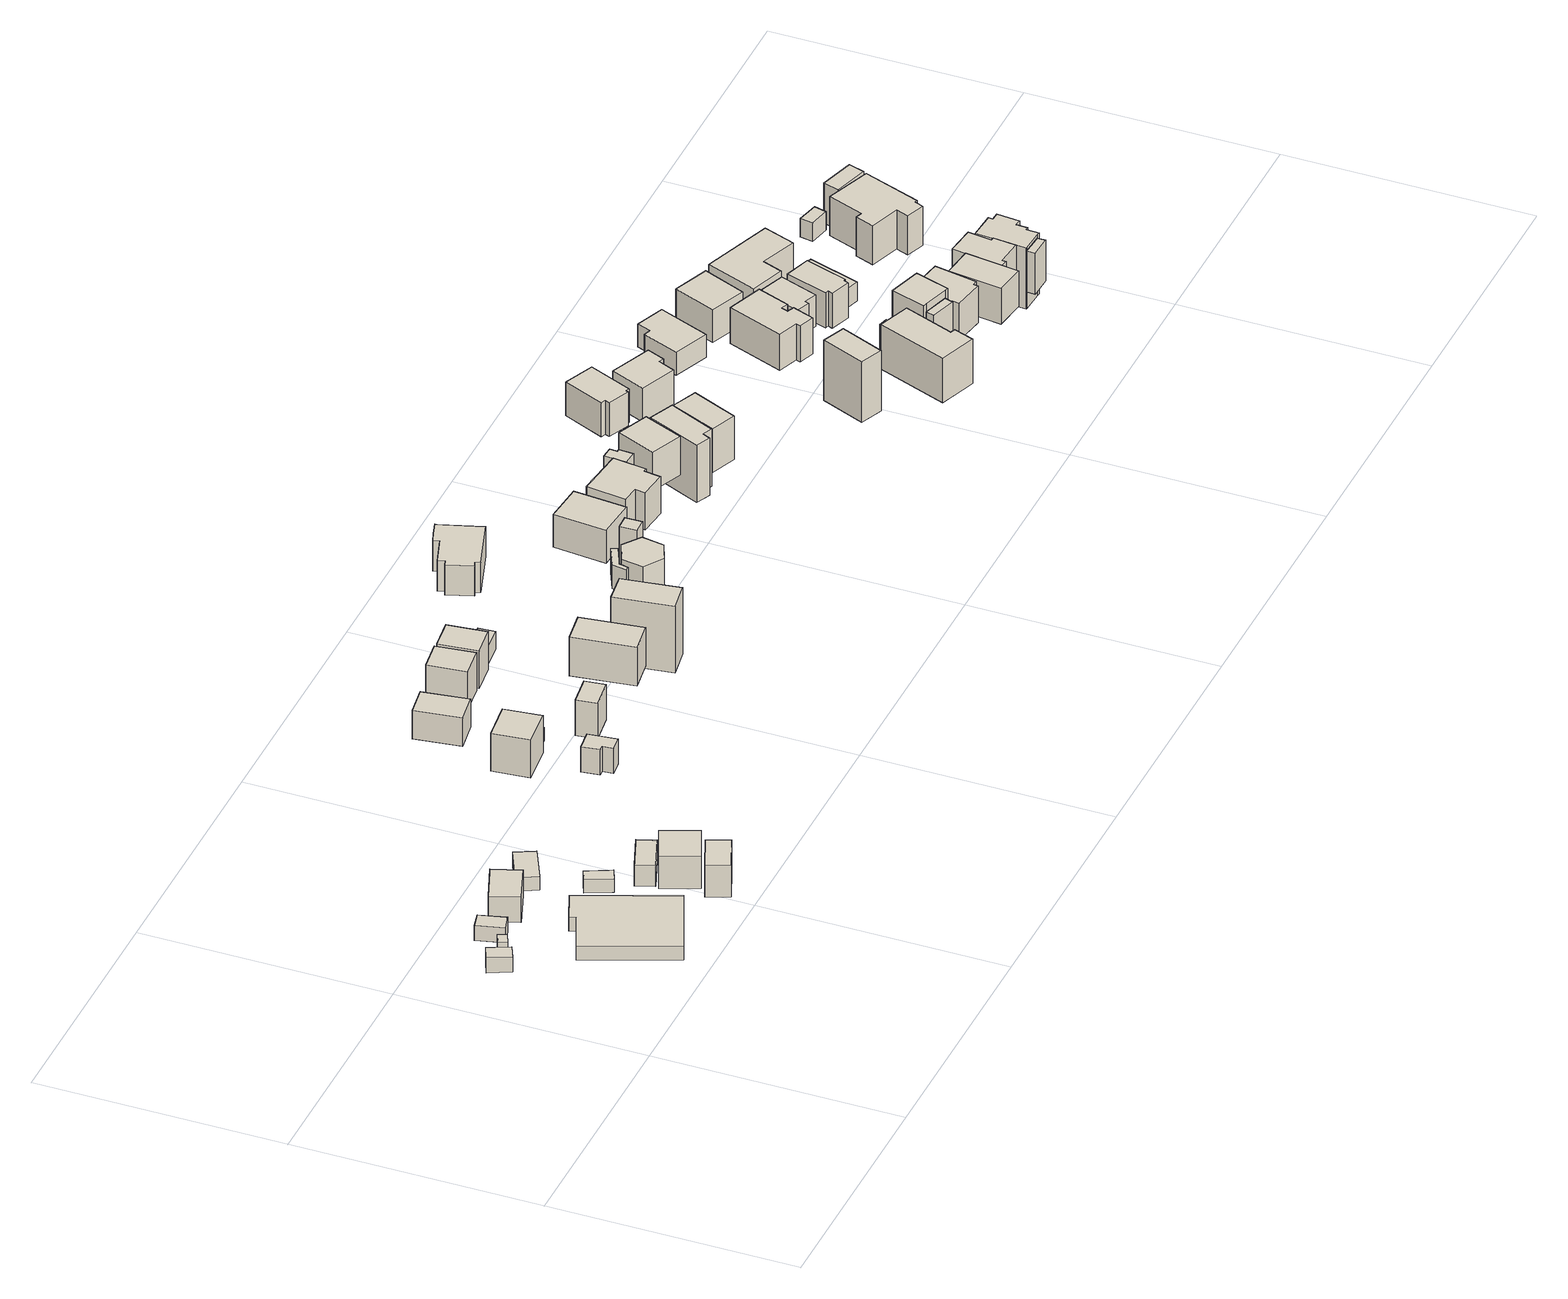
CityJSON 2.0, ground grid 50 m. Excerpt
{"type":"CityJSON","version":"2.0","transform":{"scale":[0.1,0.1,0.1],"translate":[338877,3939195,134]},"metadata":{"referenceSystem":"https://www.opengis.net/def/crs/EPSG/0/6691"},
"CityObjects":{
"building1":{"type":"Building","attributes":{"measuredHeight":4.6,"BuildingIDAttribute.prefecture":"14","BuildingIDAttribute.city":"14151","BuildingDetailAttribute.surveyYear":2015,"BuildingLandSlideRiskAttribute.description":"1","BuildingLandSlideRiskAttribute.areaType":"1"},"geometry":[{"type":"Solid","lod":"1","boundaries":[[[[0,1,2,3]],[[2,4,5,3]],[[1,6,4,2]],[[0,7,6,1]],[[3,5,7,0]],[[4,6,7,5]]]]}]},
"building2":{"type":"Building","attributes":{"BuildingIDAttribute.prefecture":"14","BuildingIDAttribute.city":"14151","BuildingDetailAttribute.surveyYear":2015,"BuildingLandSlideRiskAttribute.description":"1","BuildingLandSlideRiskAttribute.areaType":"1"},"geometry":[{"type":"Solid","lod":"1","boundaries":[[[[8,9,10,11]],[[10,12,13,11]],[[9,14,12,10]],[[8,15,14,9]],[[11,13,15,8]],[[12,14,15,13]]]]}]},
"building3":{"type":"Building","attributes":{"usage":"411","measuredHeight":5.5,"storeysAboveGround":2,"BuildingIDAttribute.prefecture":"14","BuildingIDAttribute.city":"14151","BuildingDetailAttribute.totalFloorArea":30.95,"BuildingDetailAttribute.buildingFootprintArea":15.48,"BuildingDetailAttribute.buildingStructureType":"601","BuildingDetailAttribute.buildingStructureOrgType":"1","BuildingDetailAttribute.orgUsage":"10","BuildingDetailAttribute.surveyYear":2015,"BuildingLandSlideRiskAttribute.description":"1","BuildingLandSlideRiskAttribute.areaType":"1"},"geometry":[{"type":"Solid","lod":"1","boundaries":[[[[16,17,18,19]],[[18,20,21,19]],[[17,22,20,18]],[[16,23,22,17]],[[19,21,23,16]],[[20,22,23,21]]]]}]},
"building4":{"type":"Building","attributes":{"usage":"415","storeysAboveGround":1,"BuildingIDAttribute.prefecture":"14","BuildingIDAttribute.city":"14151","BuildingDetailAttribute.totalFloorArea":193.31,"BuildingDetailAttribute.buildingFootprintArea":193.31,"BuildingDetailAttribute.buildingStructureType":"601","BuildingDetailAttribute.buildingStructureOrgType":"1","BuildingDetailAttribute.orgUsage":"50","BuildingDetailAttribute.surveyYear":2015,"BuildingLandSlideRiskAttribute.description":"1","BuildingLandSlideRiskAttribute.areaType":"1"},"geometry":[{"type":"Solid","lod":"1","boundaries":[[[[24,25,26,27,28,29]],[[28,30,31,29]],[[27,32,30,28]],[[26,33,32,27]],[[25,34,33,26]],[[24,35,34,25]],[[29,31,35,24]],[[30,32,33,34,35,31]]]]}]},
"building5":{"type":"Building","attributes":{"usage":"411","measuredHeight":6.3,"storeysAboveGround":2,"BuildingIDAttribute.prefecture":"14","BuildingIDAttribute.city":"14151","BuildingDetailAttribute.totalFloorArea":84.42,"BuildingDetailAttribute.buildingFootprintArea":42.21,"BuildingDetailAttribute.buildingStructureType":"601","BuildingDetailAttribute.buildingStructureOrgType":"1","BuildingDetailAttribute.orgUsage":"10","BuildingDetailAttribute.surveyYear":2015,"BuildingLandSlideRiskAttribute.description":"1","BuildingLandSlideRiskAttribute.areaType":"1"},"geometry":[{"type":"Solid","lod":"1","boundaries":[[[[36,37,38,39]],[[38,40,41,39]],[[37,42,40,38]],[[36,43,42,37]],[[39,41,43,36]],[[40,42,43,41]]]]}]},
"building6":{"type":"Building","attributes":{"BuildingIDAttribute.prefecture":"14","BuildingIDAttribute.city":"14151","BuildingDetailAttribute.surveyYear":2015,"BuildingLandSlideRiskAttribute.description":"1","BuildingLandSlideRiskAttribute.areaType":"1"},"geometry":[{"type":"Solid","lod":"1","boundaries":[[[[44,45,46,47]],[[46,48,49,47]],[[45,50,48,46]],[[44,51,50,45]],[[47,49,51,44]],[[48,50,51,49]]]]}]},
"building7":{"type":"Building","attributes":{"usage":"411","storeysAboveGround":1,"BuildingIDAttribute.prefecture":"14","BuildingIDAttribute.city":"14151","BuildingDetailAttribute.totalFloorArea":31.73,"BuildingDetailAttribute.buildingFootprintArea":31.73,"BuildingDetailAttribute.buildingStructureType":"601","BuildingDetailAttribute.buildingStructureOrgType":"1","BuildingDetailAttribute.orgUsage":"10","BuildingDetailAttribute.surveyYear":2015,"BuildingLandSlideRiskAttribute.description":"1","BuildingLandSlideRiskAttribute.areaType":"1"},"geometry":[{"type":"Solid","lod":"1","boundaries":[[[[52,53,54,55]],[[54,56,57,55]],[[53,58,56,54]],[[52,59,58,53]],[[55,57,59,52]],[[56,58,59,57]]]]}]},
"building8":{"type":"Building","attributes":{"measuredHeight":6.3,"BuildingIDAttribute.prefecture":"14","BuildingIDAttribute.city":"14151","BuildingDetailAttribute.surveyYear":2015,"BuildingLandSlideRiskAttribute.description":"1","BuildingLandSlideRiskAttribute.areaType":"1"},"geometry":[{"type":"Solid","lod":"1","boundaries":[[[[60,61,62,63]],[[62,64,65,63]],[[61,66,64,62]],[[60,67,66,61]],[[63,65,67,60]],[[64,66,67,65]]]]}]},
"building9":{"type":"Building","attributes":{"usage":"411","measuredHeight":7.9,"storeysAboveGround":2,"BuildingIDAttribute.prefecture":"14","BuildingIDAttribute.city":"14151","BuildingDetailAttribute.totalFloorArea":104.13,"BuildingDetailAttribute.buildingFootprintArea":52.07,"BuildingDetailAttribute.buildingStructureType":"601","BuildingDetailAttribute.buildingStructureOrgType":"1","BuildingDetailAttribute.orgUsage":"10","BuildingDetailAttribute.surveyYear":2015,"BuildingLandSlideRiskAttribute.description":"1","BuildingLandSlideRiskAttribute.areaType":"1"},"geometry":[{"type":"Solid","lod":"1","boundaries":[[[[68,69,70,71]],[[70,72,73,71]],[[69,74,72,70]],[[68,75,74,69]],[[71,73,75,68]],[[72,74,75,73]]]]}]},
"building10":{"type":"Building","attributes":{"measuredHeight":8.2,"BuildingIDAttribute.prefecture":"14","BuildingIDAttribute.city":"14151","BuildingDetailAttribute.surveyYear":2015,"BuildingLandSlideRiskAttribute.description":"1","BuildingLandSlideRiskAttribute.areaType":"1"},"geometry":[{"type":"Solid","lod":"1","boundaries":[[[[76,77,78,79]],[[78,80,81,79]],[[77,82,80,78]],[[76,83,82,77]],[[79,81,83,76]],[[80,82,83,81]]]]}]},
"building11":{"type":"Building","attributes":{"usage":"411","measuredHeight":9.6,"storeysAboveGround":1,"BuildingIDAttribute.prefecture":"14","BuildingIDAttribute.city":"14151","BuildingDetailAttribute.totalFloorArea":52.07,"BuildingDetailAttribute.buildingFootprintArea":52.07,"BuildingDetailAttribute.buildingStructureType":"601","BuildingDetailAttribute.buildingStructureOrgType":"1","BuildingDetailAttribute.orgUsage":"10","BuildingDetailAttribute.surveyYear":2015,"BuildingLandSlideRiskAttribute.description":"1","BuildingLandSlideRiskAttribute.areaType":"1"},"geometry":[{"type":"Solid","lod":"1","boundaries":[[[[84,85,86,87]],[[86,88,89,87]],[[85,90,88,86]],[[84,91,90,85]],[[87,89,91,84]],[[88,90,91,89]]]]}]},
"building12":{"type":"Building","attributes":{"usage":"401","measuredHeight":5.8,"storeysAboveGround":2,"BuildingIDAttribute.prefecture":"14","BuildingIDAttribute.city":"14151","BuildingDetailAttribute.totalFloorArea":35.47,"BuildingDetailAttribute.buildingFootprintArea":17.73,"BuildingDetailAttribute.buildingStructureType":"610","BuildingDetailAttribute.buildingStructureOrgType":"2","BuildingDetailAttribute.orgUsage":"61","BuildingDetailAttribute.surveyYear":2015,"BuildingLandSlideRiskAttribute.description":"1","BuildingLandSlideRiskAttribute.areaType":"1"},"geometry":[{"type":"Solid","lod":"1","boundaries":[[[[92,93,94,95,96,97]],[[96,98,99,97]],[[95,100,98,96]],[[94,101,100,95]],[[93,102,101,94]],[[92,103,102,93]],[[97,99,103,92]],[[98,100,101,102,103,99]]]]}]},
"building13":{"type":"Building","attributes":{"BuildingIDAttribute.prefecture":"14","BuildingIDAttribute.city":"14151","BuildingDetailAttribute.surveyYear":2015},"geometry":[{"type":"Solid","lod":"1","boundaries":[[[[104,105,106,107]],[[106,108,109,107]],[[105,110,108,106]],[[104,111,110,105]],[[107,109,111,104]],[[108,110,111,109]]]]}]},
"building14":{"type":"Building","attributes":{"usage":"411","measuredHeight":6.6,"storeysAboveGround":1,"BuildingIDAttribute.prefecture":"14","BuildingIDAttribute.city":"14151","BuildingDetailAttribute.totalFloorArea":50.55,"BuildingDetailAttribute.buildingFootprintArea":50.55,"BuildingDetailAttribute.buildingStructureType":"601","BuildingDetailAttribute.buildingStructureOrgType":"1","BuildingDetailAttribute.orgUsage":"10","BuildingDetailAttribute.surveyYear":2015,"BuildingLandSlideRiskAttribute.description":"1","BuildingLandSlideRiskAttribute.areaType":"1"},"geometry":[{"type":"Solid","lod":"1","boundaries":[[[[112,113,114,115]],[[114,116,117,115]],[[113,118,116,114]],[[112,119,118,113]],[[115,117,119,112]],[[116,118,119,117]]]]}]},
"building15":{"type":"Building","attributes":{"usage":"401","measuredHeight":8.3,"storeysAboveGround":2,"BuildingIDAttribute.prefecture":"14","BuildingIDAttribute.city":"14151","BuildingDetailAttribute.totalFloorArea":41.67,"BuildingDetailAttribute.buildingFootprintArea":20.84,"BuildingDetailAttribute.buildingStructureType":"601","BuildingDetailAttribute.buildingStructureOrgType":"1","BuildingDetailAttribute.orgUsage":"61","BuildingDetailAttribute.surveyYear":2015,"BuildingLandSlideRiskAttribute.description":"1","BuildingLandSlideRiskAttribute.areaType":"1"},"geometry":[{"type":"Solid","lod":"1","boundaries":[[[[120,121,122,123]],[[122,124,125,123]],[[121,126,124,122]],[[120,127,126,121]],[[123,125,127,120]],[[124,126,127,125]]]]}]},
"building16":{"type":"Building","attributes":{"usage":"411","measuredHeight":9.2,"storeysAboveGround":2,"BuildingIDAttribute.prefecture":"14","BuildingIDAttribute.city":"14151","BuildingDetailAttribute.totalFloorArea":80.19,"BuildingDetailAttribute.buildingFootprintArea":40.1,"BuildingDetailAttribute.buildingStructureType":"601","BuildingDetailAttribute.buildingStructureOrgType":"1","BuildingDetailAttribute.orgUsage":"10","BuildingDetailAttribute.surveyYear":2015,"BuildingLandSlideRiskAttribute.description":"1","BuildingLandSlideRiskAttribute.areaType":"1"},"geometry":[{"type":"Solid","lod":"1","boundaries":[[[[128,129,130,131]],[[130,132,133,131]],[[129,134,132,130]],[[128,135,134,129]],[[131,133,135,128]],[[132,134,135,133]]]]}]},
"building17":{"type":"Building","attributes":{"usage":"411","measuredHeight":9.3,"storeysAboveGround":1,"BuildingIDAttribute.prefecture":"14","BuildingIDAttribute.city":"14151","BuildingDetailAttribute.totalFloorArea":41.06,"BuildingDetailAttribute.buildingFootprintArea":41.06,"BuildingDetailAttribute.buildingStructureType":"601","BuildingDetailAttribute.buildingStructureOrgType":"1","BuildingDetailAttribute.orgUsage":"10","BuildingDetailAttribute.surveyYear":2015,"BuildingLandSlideRiskAttribute.description":"1","BuildingLandSlideRiskAttribute.areaType":"1"},"geometry":[{"type":"Solid","lod":"1","boundaries":[[[[136,137,138,139]],[[138,140,141,139]],[[137,142,140,138]],[[136,143,142,137]],[[139,141,143,136]],[[140,142,143,141]]]]}]},
"building18":{"type":"Building","attributes":{"usage":"411","measuredHeight":6.6,"storeysAboveGround":1,"BuildingIDAttribute.prefecture":"14","BuildingIDAttribute.city":"14151","BuildingDetailAttribute.totalFloorArea":25.53,"BuildingDetailAttribute.buildingFootprintArea":25.53,"BuildingDetailAttribute.buildingStructureType":"601","BuildingDetailAttribute.buildingStructureOrgType":"1","BuildingDetailAttribute.orgUsage":"10","BuildingDetailAttribute.surveyYear":2015},"geometry":[{"type":"Solid","lod":"1","boundaries":[[[[144,145,146,147,148,149]],[[148,150,151,149]],[[147,152,150,148]],[[146,153,152,147]],[[145,154,153,146]],[[144,155,154,145]],[[149,151,155,144]],[[150,152,153,154,155,151]]]]}]},
"building19":{"type":"Building","attributes":{"usage":"411","measuredHeight":9.6,"storeysAboveGround":1,"BuildingIDAttribute.prefecture":"14","BuildingIDAttribute.city":"14151","BuildingDetailAttribute.totalFloorArea":72.81,"BuildingDetailAttribute.buildingFootprintArea":72.81,"BuildingDetailAttribute.buildingStructureType":"601","BuildingDetailAttribute.buildingStructureOrgType":"1","BuildingDetailAttribute.orgUsage":"10","BuildingDetailAttribute.surveyYear":2015,"BuildingLandSlideRiskAttribute.description":"1","BuildingLandSlideRiskAttribute.areaType":"1"},"geometry":[{"type":"Solid","lod":"1","boundaries":[[[[156,157,158,159]],[[158,160,161,159]],[[157,162,160,158]],[[156,163,162,157]],[[159,161,163,156]],[[160,162,163,161]]]]}]},
"building20":{"type":"Building","attributes":{"usage":"411","measuredHeight":19.2,"storeysAboveGround":1,"BuildingIDAttribute.prefecture":"14","BuildingIDAttribute.city":"14151","BuildingDetailAttribute.totalFloorArea":63.59,"BuildingDetailAttribute.buildingFootprintArea":63.59,"BuildingDetailAttribute.buildingStructureType":"601","BuildingDetailAttribute.buildingStructureOrgType":"1","BuildingDetailAttribute.orgUsage":"10","BuildingDetailAttribute.surveyYear":2015,"BuildingLandSlideRiskAttribute.description":"1","BuildingLandSlideRiskAttribute.areaType":"1"},"geometry":[{"type":"Solid","lod":"1","boundaries":[[[[164,165,166,167]],[[166,168,169,167]],[[165,170,168,166]],[[164,171,170,165]],[[167,169,171,164]],[[168,170,171,169]]]]}]},
"building21":{"type":"Building","attributes":{"usage":"411","measuredHeight":7.6,"storeysAboveGround":2,"BuildingIDAttribute.prefecture":"14","BuildingIDAttribute.city":"14151","BuildingDetailAttribute.totalFloorArea":150.72,"BuildingDetailAttribute.buildingFootprintArea":75.36,"BuildingDetailAttribute.buildingStructureType":"601","BuildingDetailAttribute.buildingStructureOrgType":"1","BuildingDetailAttribute.orgUsage":"10","BuildingDetailAttribute.surveyYear":2015},"geometry":[{"type":"Solid","lod":"1","boundaries":[[[[172,173,174,175,176,177,178,179,180,181,182,183]],[[182,184,185,183]],[[181,186,184,182]],[[180,187,186,181]],[[179,188,187,180]],[[178,189,188,179]],[[177,190,189,178]],[[176,191,190,177]],[[175,192,191,176]],[[174,193,192,175]],[[173,194,193,174]],[[172,195,194,173]],[[183,185,195,172]],[[184,186,187,188,189,190,191,192,193,194,195,185]]]]}]},
"building22":{"type":"Building","attributes":{"measuredHeight":5.7,"BuildingIDAttribute.prefecture":"14","BuildingIDAttribute.city":"14151","BuildingDetailAttribute.surveyYear":2015,"BuildingLandSlideRiskAttribute.description":"1","BuildingLandSlideRiskAttribute.areaType":"1"},"geometry":[{"type":"Solid","lod":"1","boundaries":[[[[196,197,198,199,200,201]],[[200,202,203,201]],[[199,204,202,200]],[[198,205,204,199]],[[197,206,205,198]],[[196,207,206,197]],[[201,203,207,196]],[[202,204,205,206,207,203]]]]}]},
"building23":{"type":"Building","attributes":{"usage":"422","measuredHeight":14.9,"storeysAboveGround":1,"BuildingIDAttribute.prefecture":"14","BuildingIDAttribute.city":"14151","BuildingDetailAttribute.totalFloorArea":46.45,"BuildingDetailAttribute.buildingFootprintArea":46.45,"BuildingDetailAttribute.buildingStructureType":"601","BuildingDetailAttribute.buildingStructureOrgType":"1","BuildingDetailAttribute.orgUsage":"135","BuildingDetailAttribute.surveyYear":2015,"BuildingLandSlideRiskAttribute.description":"1","BuildingLandSlideRiskAttribute.areaType":"1"},"geometry":[{"type":"Solid","lod":"1","boundaries":[[[[208,209,210,211,212,213]],[[212,214,215,213]],[[211,216,214,212]],[[210,217,216,211]],[[209,218,217,210]],[[208,219,218,209]],[[213,215,219,208]],[[214,216,217,218,219,215]]]]}]},
"building24":{"type":"Building","attributes":{"usage":"422","measuredHeight":12.4,"storeysAboveGround":1,"BuildingIDAttribute.prefecture":"14","BuildingIDAttribute.city":"14151","BuildingDetailAttribute.totalFloorArea":9.17,"BuildingDetailAttribute.buildingFootprintArea":9.17,"BuildingDetailAttribute.buildingStructureType":"601","BuildingDetailAttribute.buildingStructureOrgType":"1","BuildingDetailAttribute.orgUsage":"135","BuildingDetailAttribute.surveyYear":2015,"BuildingLandSlideRiskAttribute.description":"1","BuildingLandSlideRiskAttribute.areaType":"1"},"geometry":[{"type":"Solid","lod":"1","boundaries":[[[[220,221,222,223]],[[222,224,225,223]],[[221,226,224,222]],[[220,227,226,221]],[[223,225,227,220]],[[224,226,227,225]]]]}]},
"building25":{"type":"Building","attributes":{"usage":"422","measuredHeight":7.8,"storeysAboveGround":1,"BuildingIDAttribute.prefecture":"14","BuildingIDAttribute.city":"14151","BuildingDetailAttribute.totalFloorArea":78.56,"BuildingDetailAttribute.buildingFootprintArea":78.56,"BuildingDetailAttribute.buildingStructureType":"601","BuildingDetailAttribute.buildingStructureOrgType":"1","BuildingDetailAttribute.orgUsage":"135","BuildingDetailAttribute.surveyYear":2015,"BuildingLandSlideRiskAttribute.description":"1","BuildingLandSlideRiskAttribute.areaType":"1"},"geometry":[{"type":"Solid","lod":"1","boundaries":[[[[228,229,230,231]],[[230,232,233,231]],[[229,234,232,230]],[[228,235,234,229]],[[231,233,235,228]],[[232,234,235,233]]]]}]},
"building26":{"type":"Building","attributes":{"usage":"411","measuredHeight":9.6,"storeysAboveGround":2,"BuildingIDAttribute.prefecture":"14","BuildingIDAttribute.city":"14151","BuildingDetailAttribute.totalFloorArea":129.92,"BuildingDetailAttribute.buildingFootprintArea":64.96,"BuildingDetailAttribute.buildingStructureType":"601","BuildingDetailAttribute.buildingStructureOrgType":"1","BuildingDetailAttribute.orgUsage":"10","BuildingDetailAttribute.surveyYear":2015,"BuildingLandSlideRiskAttribute.description":"1","BuildingLandSlideRiskAttribute.areaType":"1"},"geometry":[{"type":"Solid","lod":"1","boundaries":[[[[236,237,238,239,240,241,242,243]],[[242,244,245,243]],[[241,246,244,242]],[[240,247,246,241]],[[239,248,247,240]],[[238,249,248,239]],[[237,250,249,238]],[[236,251,250,237]],[[243,245,251,236]],[[244,246,247,248,249,250,251,245]]]]}]},
"building27":{"type":"Building","attributes":{"measuredHeight":6,"BuildingIDAttribute.prefecture":"14","BuildingIDAttribute.city":"14151","BuildingDetailAttribute.surveyYear":2015},"geometry":[{"type":"Solid","lod":"1","boundaries":[[[[252,253,254,255,256,257]],[[256,258,259,257]],[[255,260,258,256]],[[254,261,260,255]],[[253,262,261,254]],[[252,263,262,253]],[[257,259,263,252]],[[258,260,261,262,263,259]]]]}]},
"building28":{"type":"Building","attributes":{"usage":"411","measuredHeight":9.4,"storeysAboveGround":2,"BuildingIDAttribute.prefecture":"14","BuildingIDAttribute.city":"14151","BuildingDetailAttribute.totalFloorArea":96.09,"BuildingDetailAttribute.buildingFootprintArea":48.04,"BuildingDetailAttribute.buildingStructureType":"601","BuildingDetailAttribute.buildingStructureOrgType":"1","BuildingDetailAttribute.orgUsage":"10","BuildingDetailAttribute.surveyYear":2015,"BuildingLandSlideRiskAttribute.description":"1","BuildingLandSlideRiskAttribute.areaType":"1"},"geometry":[{"type":"Solid","lod":"1","boundaries":[[[[264,265,266,267]],[[266,268,269,267]],[[265,270,268,266]],[[264,271,270,265]],[[267,269,271,264]],[[268,270,271,269]]]]}]},
"building29":{"type":"Building","attributes":{"usage":"413","measuredHeight":13.2,"storeysAboveGround":2,"BuildingIDAttribute.prefecture":"14","BuildingIDAttribute.city":"14151","BuildingDetailAttribute.totalFloorArea":100.06,"BuildingDetailAttribute.buildingFootprintArea":50.03,"BuildingDetailAttribute.buildingStructureType":"601","BuildingDetailAttribute.buildingStructureOrgType":"1","BuildingDetailAttribute.orgUsage":"30","BuildingDetailAttribute.surveyYear":2015,"BuildingLandSlideRiskAttribute.description":"1","BuildingLandSlideRiskAttribute.areaType":"1"},"geometry":[{"type":"Solid","lod":"1","boundaries":[[[[272,273,274,275,276,277]],[[276,278,279,277]],[[275,280,278,276]],[[274,281,280,275]],[[273,282,281,274]],[[272,283,282,273]],[[277,279,283,272]],[[278,280,281,282,283,279]]]]}]},
"building30":{"type":"Building","attributes":{"usage":"411","measuredHeight":10.4,"storeysAboveGround":2,"BuildingIDAttribute.prefecture":"14","BuildingIDAttribute.city":"14151","BuildingDetailAttribute.totalFloorArea":85.03,"BuildingDetailAttribute.buildingFootprintArea":42.52,"BuildingDetailAttribute.buildingStructureType":"601","BuildingDetailAttribute.buildingStructureOrgType":"1","BuildingDetailAttribute.orgUsage":"10","BuildingDetailAttribute.surveyYear":2015,"BuildingLandSlideRiskAttribute.description":"1","BuildingLandSlideRiskAttribute.areaType":"1"},"geometry":[{"type":"Solid","lod":"1","boundaries":[[[[284,285,286,287]],[[286,288,289,287]],[[285,290,288,286]],[[284,291,290,285]],[[287,289,291,284]],[[288,290,291,289]]]]}]},
"building31":{"type":"Building","attributes":{"usage":"413","measuredHeight":8.6,"storeysAboveGround":2,"BuildingIDAttribute.prefecture":"14","BuildingIDAttribute.city":"14151","BuildingDetailAttribute.totalFloorArea":108.33,"BuildingDetailAttribute.buildingFootprintArea":54.16,"BuildingDetailAttribute.buildingStructureType":"601","BuildingDetailAttribute.buildingStructureOrgType":"1","BuildingDetailAttribute.orgUsage":"30","BuildingDetailAttribute.surveyYear":2015},"geometry":[{"type":"Solid","lod":"1","boundaries":[[[[292,293,294,295,296,297,298,299]],[[298,300,301,299]],[[297,302,300,298]],[[296,303,302,297]],[[295,304,303,296]],[[294,305,304,295]],[[293,306,305,294]],[[292,307,306,293]],[[299,301,307,292]],[[300,302,303,304,305,306,307,301]]]]}]},
"building32":{"type":"Building","attributes":{"usage":"411","measuredHeight":8.6,"storeysAboveGround":2,"BuildingIDAttribute.prefecture":"14","BuildingIDAttribute.city":"14151","BuildingDetailAttribute.totalFloorArea":107.34,"BuildingDetailAttribute.buildingFootprintArea":53.67,"BuildingDetailAttribute.buildingStructureType":"601","BuildingDetailAttribute.buildingStructureOrgType":"1","BuildingDetailAttribute.orgUsage":"10","BuildingDetailAttribute.surveyYear":2015},"geometry":[{"type":"Solid","lod":"1","boundaries":[[[[308,309,310,311,312,313]],[[312,314,315,313]],[[311,316,314,312]],[[310,317,316,311]],[[309,318,317,310]],[[308,319,318,309]],[[313,315,319,308]],[[314,316,317,318,319,315]]]]}]},
"building33":{"type":"Building","attributes":{"usage":"411","measuredHeight":14.5,"storeysAboveGround":2,"BuildingIDAttribute.prefecture":"14","BuildingIDAttribute.city":"14151","BuildingDetailAttribute.totalFloorArea":80.51,"BuildingDetailAttribute.buildingFootprintArea":40.25,"BuildingDetailAttribute.buildingStructureType":"601","BuildingDetailAttribute.buildingStructureOrgType":"1","BuildingDetailAttribute.orgUsage":"10","BuildingDetailAttribute.surveyYear":2015,"BuildingLandSlideRiskAttribute.description":"1","BuildingLandSlideRiskAttribute.areaType":"1"},"geometry":[{"type":"Solid","lod":"1","boundaries":[[[[320,321,322,323]],[[322,324,325,323]],[[321,326,324,322]],[[320,327,326,321]],[[323,325,327,320]],[[324,326,327,325]]]]}]},
"building34":{"type":"Building","attributes":{"usage":"413","measuredHeight":10.7,"storeysAboveGround":1,"BuildingIDAttribute.prefecture":"14","BuildingIDAttribute.city":"14151","BuildingDetailAttribute.totalFloorArea":92.39,"BuildingDetailAttribute.buildingFootprintArea":92.39,"BuildingDetailAttribute.buildingStructureType":"601","BuildingDetailAttribute.buildingStructureOrgType":"1","BuildingDetailAttribute.orgUsage":"30","BuildingDetailAttribute.surveyYear":2015,"BuildingLandSlideRiskAttribute.description":"1","BuildingLandSlideRiskAttribute.areaType":"1"},"geometry":[{"type":"Solid","lod":"1","boundaries":[[[[328,329,330,331,332,333]],[[332,334,335,333]],[[331,336,334,332]],[[330,337,336,331]],[[329,338,337,330]],[[328,339,338,329]],[[333,335,339,328]],[[334,336,337,338,339,335]]]]}]},
"building35":{"type":"Building","attributes":{"usage":"411","measuredHeight":6,"storeysAboveGround":1,"BuildingIDAttribute.prefecture":"14","BuildingIDAttribute.city":"14151","BuildingDetailAttribute.totalFloorArea":59.25,"BuildingDetailAttribute.buildingFootprintArea":59.25,"BuildingDetailAttribute.buildingStructureType":"601","BuildingDetailAttribute.buildingStructureOrgType":"1","BuildingDetailAttribute.orgUsage":"10","BuildingDetailAttribute.surveyYear":2015},"geometry":[{"type":"Solid","lod":"1","boundaries":[[[[340,341,342,343,344,345]],[[344,346,347,345]],[[343,348,346,344]],[[342,349,348,343]],[[341,350,349,342]],[[340,351,350,341]],[[345,347,351,340]],[[346,348,349,350,351,347]]]]}]},
"building36":{"type":"Building","attributes":{"measuredHeight":6.6,"BuildingIDAttribute.prefecture":"14","BuildingIDAttribute.city":"14151","BuildingDetailAttribute.surveyYear":2015},"geometry":[{"type":"Solid","lod":"1","boundaries":[[[[352,353,354,355]],[[354,356,357,355]],[[353,358,356,354]],[[352,359,358,353]],[[355,357,359,352]],[[356,358,359,357]]]]}]},
"building37":{"type":"Building","attributes":{"usage":"411","measuredHeight":9.2,"storeysAboveGround":2,"BuildingIDAttribute.prefecture":"14","BuildingIDAttribute.city":"14151","BuildingDetailAttribute.totalFloorArea":160.05,"BuildingDetailAttribute.buildingFootprintArea":80.03,"BuildingDetailAttribute.buildingStructureType":"601","BuildingDetailAttribute.buildingStructureOrgType":"1","BuildingDetailAttribute.orgUsage":"10","BuildingDetailAttribute.surveyYear":2015},"geometry":[{"type":"Solid","lod":"1","boundaries":[[[[360,361,362,363,364,365,366,367,368,369]],[[368,370,371,369]],[[367,372,370,368]],[[366,373,372,367]],[[365,374,373,366]],[[364,375,374,365]],[[363,376,375,364]],[[362,377,376,363]],[[361,378,377,362]],[[360,379,378,361]],[[369,371,379,360]],[[370,372,373,374,375,376,377,378,379,371]]]]}]},
"building38":{"type":"Building","attributes":{"measuredHeight":10,"BuildingIDAttribute.prefecture":"14","BuildingIDAttribute.city":"14151","BuildingDetailAttribute.surveyYear":2015,"BuildingLandSlideRiskAttribute.description":"1","BuildingLandSlideRiskAttribute.areaType":"1"},"geometry":[{"type":"Solid","lod":"1","boundaries":[[[[380,381,382,383]],[[382,384,385,383]],[[381,386,384,382]],[[380,387,386,381]],[[383,385,387,380]],[[384,386,387,385]]]]}]},
"building39":{"type":"Building","attributes":{"usage":"411","measuredHeight":12.6,"storeysAboveGround":2,"BuildingIDAttribute.prefecture":"14","BuildingIDAttribute.city":"14151","BuildingDetailAttribute.totalFloorArea":82.06,"BuildingDetailAttribute.buildingFootprintArea":41.03,"BuildingDetailAttribute.buildingStructureType":"601","BuildingDetailAttribute.buildingStructureOrgType":"1","BuildingDetailAttribute.orgUsage":"10","BuildingDetailAttribute.surveyYear":2015},"geometry":[{"type":"Solid","lod":"1","boundaries":[[[[388,389,390,391,392,393]],[[392,394,395,393]],[[391,396,394,392]],[[390,397,396,391]],[[389,398,397,390]],[[388,399,398,389]],[[393,395,399,388]],[[394,396,397,398,399,395]]]]}]},
"building40":{"type":"Building","attributes":{"usage":"411","measuredHeight":7.8,"storeysAboveGround":2,"BuildingIDAttribute.prefecture":"14","BuildingIDAttribute.city":"14151","BuildingDetailAttribute.totalFloorArea":82.65,"BuildingDetailAttribute.buildingFootprintArea":41.33,"BuildingDetailAttribute.buildingStructureType":"601","BuildingDetailAttribute.buildingStructureOrgType":"1","BuildingDetailAttribute.orgUsage":"10","BuildingDetailAttribute.surveyYear":2015},"geometry":[{"type":"Solid","lod":"1","boundaries":[[[[400,401,402,403,404,405]],[[404,406,407,405]],[[403,408,406,404]],[[402,409,408,403]],[[401,410,409,402]],[[400,411,410,401]],[[405,407,411,400]],[[406,408,409,410,411,407]]]]}]},
"building41":{"type":"Building","attributes":{"usage":"411","measuredHeight":8.5,"storeysAboveGround":1,"BuildingIDAttribute.prefecture":"14","BuildingIDAttribute.city":"14151","BuildingDetailAttribute.totalFloorArea":64.58,"BuildingDetailAttribute.buildingFootprintArea":64.58,"BuildingDetailAttribute.buildingStructureType":"601","BuildingDetailAttribute.buildingStructureOrgType":"1","BuildingDetailAttribute.orgUsage":"10","BuildingDetailAttribute.surveyYear":2015},"geometry":[{"type":"Solid","lod":"1","boundaries":[[[[412,413,414,415]],[[414,416,417,415]],[[413,418,416,414]],[[412,419,418,413]],[[415,417,419,412]],[[416,418,419,417]]]]}]},
"building42":{"type":"Building","attributes":{"usage":"411","measuredHeight":8.8,"storeysAboveGround":2,"BuildingIDAttribute.prefecture":"14","BuildingIDAttribute.city":"14151","BuildingDetailAttribute.totalFloorArea":127.56,"BuildingDetailAttribute.buildingFootprintArea":63.78,"BuildingDetailAttribute.buildingStructureType":"601","BuildingDetailAttribute.buildingStructureOrgType":"1","BuildingDetailAttribute.orgUsage":"10","BuildingDetailAttribute.surveyYear":2015,"BuildingLandSlideRiskAttribute.description":"1","BuildingLandSlideRiskAttribute.areaType":"1"},"geometry":[{"type":"Solid","lod":"1","boundaries":[[[[420,421,422,423,424,425,426,427]],[[426,428,429,427]],[[425,430,428,426]],[[424,431,430,425]],[[423,432,431,424]],[[422,433,432,423]],[[421,434,433,422]],[[420,435,434,421]],[[427,429,435,420]],[[428,430,431,432,433,434,435,429]]]]}]},
"building43":{"type":"Building","attributes":{"usage":"411","measuredHeight":8.5,"storeysAboveGround":2,"BuildingIDAttribute.prefecture":"14","BuildingIDAttribute.city":"14151","BuildingDetailAttribute.totalFloorArea":89.96,"BuildingDetailAttribute.buildingFootprintArea":44.98,"BuildingDetailAttribute.buildingStructureType":"601","BuildingDetailAttribute.buildingStructureOrgType":"1","BuildingDetailAttribute.orgUsage":"10","BuildingDetailAttribute.surveyYear":2015},"geometry":[{"type":"Solid","lod":"1","boundaries":[[[[436,437,438,439,440,441,442,443]],[[442,444,445,443]],[[441,446,444,442]],[[440,447,446,441]],[[439,448,447,440]],[[438,449,448,439]],[[437,450,449,438]],[[436,451,450,437]],[[443,445,451,436]],[[444,446,447,448,449,450,451,445]]]]}]},
"building44":{"type":"Building","attributes":{"usage":"411","measuredHeight":9.1,"storeysAboveGround":2,"BuildingIDAttribute.prefecture":"14","BuildingIDAttribute.city":"14151","BuildingDetailAttribute.totalFloorArea":114.62,"BuildingDetailAttribute.buildingFootprintArea":57.31,"BuildingDetailAttribute.buildingStructureType":"601","BuildingDetailAttribute.buildingStructureOrgType":"1","BuildingDetailAttribute.orgUsage":"10","BuildingDetailAttribute.surveyYear":2015,"BuildingLandSlideRiskAttribute.description":"1","BuildingLandSlideRiskAttribute.areaType":"1"},"geometry":[{"type":"Solid","lod":"1","boundaries":[[[[452,453,454,455]],[[454,456,457,455]],[[453,458,456,454]],[[452,459,458,453]],[[455,457,459,452]],[[456,458,459,457]]]]}]},
"building45":{"type":"Building","attributes":{"usage":"411","measuredHeight":8.6,"storeysAboveGround":2,"BuildingIDAttribute.prefecture":"14","BuildingIDAttribute.city":"14151","BuildingDetailAttribute.totalFloorArea":226.6,"BuildingDetailAttribute.buildingFootprintArea":113.3,"BuildingDetailAttribute.buildingStructureType":"601","BuildingDetailAttribute.buildingStructureOrgType":"1","BuildingDetailAttribute.orgUsage":"10","BuildingDetailAttribute.surveyYear":2015},"geometry":[{"type":"Solid","lod":"1","boundaries":[[[[460,461,462,463,464,465]],[[464,466,467,465]],[[463,468,466,464]],[[462,469,468,463]],[[461,470,469,462]],[[460,471,470,461]],[[465,467,471,460]],[[466,468,469,470,471,467]]]]}]},
"building46":{"type":"Building","attributes":{"measuredHeight":4.5,"BuildingIDAttribute.prefecture":"14","BuildingIDAttribute.city":"14151","BuildingDetailAttribute.surveyYear":2015},"geometry":[{"type":"Solid","lod":"1","boundaries":[[[[472,473,474,475]],[[474,476,477,475]],[[473,478,476,474]],[[472,479,478,473]],[[475,477,479,472]],[[476,478,479,477]]]]}]},
"building47":{"type":"Building","attributes":{"usage":"411","measuredHeight":7.7,"storeysAboveGround":2,"BuildingIDAttribute.prefecture":"14","BuildingIDAttribute.city":"14151","BuildingDetailAttribute.totalFloorArea":104.68,"BuildingDetailAttribute.buildingFootprintArea":52.34,"BuildingDetailAttribute.buildingStructureType":"601","BuildingDetailAttribute.buildingStructureOrgType":"1","BuildingDetailAttribute.orgUsage":"10","BuildingDetailAttribute.surveyYear":2015,"BuildingLandSlideRiskAttribute.description":"1","BuildingLandSlideRiskAttribute.areaType":"1"},"geometry":[{"type":"Solid","lod":"1","boundaries":[[[[480,481,482,483,484,485,486,487]],[[486,488,489,487]],[[485,490,488,486]],[[484,491,490,485]],[[483,492,491,484]],[[482,493,492,483]],[[481,494,493,482]],[[480,495,494,481]],[[487,489,495,480]],[[488,490,491,492,493,494,495,489]]]]}]},
"building48":{"type":"Building","attributes":{"measuredHeight":9.9,"BuildingIDAttribute.prefecture":"14","BuildingIDAttribute.city":"14151","BuildingDetailAttribute.surveyYear":2015,"BuildingLandSlideRiskAttribute.description":"1","BuildingLandSlideRiskAttribute.areaType":"1"},"geometry":[{"type":"Solid","lod":"1","boundaries":[[[[496,497,498,499]],[[498,500,501,499]],[[497,502,500,498]],[[496,503,502,497]],[[499,501,503,496]],[[500,502,503,501]]]]}]},
"building49":{"type":"Building","attributes":{"usage":"412","measuredHeight":14,"storeysAboveGround":2,"BuildingIDAttribute.prefecture":"14","BuildingIDAttribute.city":"14151","BuildingDetailAttribute.totalFloorArea":133.94,"BuildingDetailAttribute.buildingFootprintArea":66.97,"BuildingDetailAttribute.buildingStructureType":"601","BuildingDetailAttribute.buildingStructureOrgType":"1","BuildingDetailAttribute.orgUsage":"20","BuildingDetailAttribute.surveyYear":2015,"BuildingLandSlideRiskAttribute.description":"1","BuildingLandSlideRiskAttribute.areaType":"1"},"geometry":[{"type":"Solid","lod":"1","boundaries":[[[[504,505,506,507,508,509,510,511,512,513,514,515]],[[514,516,517,515]],[[513,518,516,514]],[[512,519,518,513]],[[511,520,519,512]],[[510,521,520,511]],[[509,522,521,510]],[[508,523,522,509]],[[507,524,523,508]],[[506,525,524,507]],[[505,526,525,506]],[[504,527,526,505]],[[515,517,527,504]],[[516,518,519,520,521,522,523,524,525,526,527,517]]]]}]},
"building50":{"type":"Building","attributes":{"usage":"412","measuredHeight":10,"storeysAboveGround":2,"BuildingIDAttribute.prefecture":"14","BuildingIDAttribute.city":"14151","BuildingDetailAttribute.totalFloorArea":214.88,"BuildingDetailAttribute.buildingFootprintArea":107.44,"BuildingDetailAttribute.buildingStructureType":"601","BuildingDetailAttribute.buildingStructureOrgType":"1","BuildingDetailAttribute.orgUsage":"20","BuildingDetailAttribute.surveyYear":2015,"BuildingLandSlideRiskAttribute.description":"1","BuildingLandSlideRiskAttribute.areaType":"1"},"geometry":[{"type":"Solid","lod":"1","boundaries":[[[[528,529,530,531,532,533,534,535,536,537]],[[536,538,539,537]],[[535,540,538,536]],[[534,541,540,535]],[[533,542,541,534]],[[532,543,542,533]],[[531,544,543,532]],[[530,545,544,531]],[[529,546,545,530]],[[528,547,546,529]],[[537,539,547,528]],[[538,540,541,542,543,544,545,546,547,539]]]]}]},
"building51":{"type":"Building","attributes":{"usage":"412","measuredHeight":5.9,"storeysAboveGround":2,"BuildingIDAttribute.prefecture":"14","BuildingIDAttribute.city":"14151","BuildingDetailAttribute.totalFloorArea":18.53,"BuildingDetailAttribute.buildingFootprintArea":9.26,"BuildingDetailAttribute.buildingStructureType":"601","BuildingDetailAttribute.buildingStructureOrgType":"1","BuildingDetailAttribute.orgUsage":"20","BuildingDetailAttribute.surveyYear":2015},"geometry":[{"type":"Solid","lod":"1","boundaries":[[[[548,549,550,551]],[[550,552,553,551]],[[549,554,552,550]],[[548,555,554,549]],[[551,553,555,548]],[[552,554,555,553]]]]}]},
"building52":{"type":"Building","attributes":{"usage":"412","measuredHeight":10.9,"storeysAboveGround":2,"BuildingIDAttribute.prefecture":"14","BuildingIDAttribute.city":"14151","BuildingDetailAttribute.totalFloorArea":40.29,"BuildingDetailAttribute.buildingFootprintArea":20.14,"BuildingDetailAttribute.buildingStructureType":"601","BuildingDetailAttribute.buildingStructureOrgType":"1","BuildingDetailAttribute.orgUsage":"20","BuildingDetailAttribute.surveyYear":2015,"BuildingLandSlideRiskAttribute.description":"1","BuildingLandSlideRiskAttribute.areaType":"1"},"geometry":[{"type":"Solid","lod":"1","boundaries":[[[[556,557,558,559]],[[558,560,561,559]],[[557,562,560,558]],[[556,563,562,557]],[[559,561,563,556]],[[560,562,563,561]]]]}]}
},
"vertices":[
[3,319,103],[32,332,103],[51,289,103],[23,276,103],[51,289,137],[23,276,137],[32,332,137],[3,319,137],
[69,304,101],[61,321,101],[84,331,101],[91,314,101],[84,331,131],[91,314,131],[61,321,131],[69,304,131],
[92,379,99],[125,387,99],[139,333,99],[107,324,99],[139,333,132],[107,324,132],[125,387,132],[92,379,132],
[186,9,94],[112,189,94],[195,223,94],[190,235,94],[253,260,94],[331,69,94],[253,260,124],[331,69,124],[190,235,124],[195,223,124],[112,189,124],[186,9,124],
[158,379,96],[237,408,96],[257,351,96],[179,323,96],[257,351,153],[179,323,153],[237,408,153],[158,379,153],
[307,254,95],[332,265,95],[355,215,95],[330,204,95],[355,215,125],[330,204,125],[332,265,125],[307,254,125],
[264,370,96],[336,404,96],[355,365,96],[284,330,96],[355,365,126],[284,330,126],[336,404,126],[264,370,126],
[376,142,94],[363,178,94],[436,205,94],[449,169,94],[436,205,141],[449,169,141],[363,178,141],[376,142,141],
[478,95,93],[403,64,93],[374,135,93],[449,166,93],[374,135,164],[449,166,164],[403,64,164],[478,95,164],
[432,18,67],[414,62,67],[488,91,67],[506,47,67],[488,91,137],[506,47,137],[414,62,137],[432,18,137],
[477,505,184],[555,514,184],[564,438,184],[485,430,184],[564,438,268],[485,430,268],[555,514,268],[477,505,268],
[610,311,164],[580,307,164],[578,329,164],[567,328,164],[562,364,164],[603,369,164],[562,364,220],[603,369,220],[567,328,220],[578,329,220],[580,307,220],[610,311,220],
[593,448,189],[565,445,189],[559,495,189],[587,498,189],[559,495,219],[587,498,219],[565,445,219],[593,448,219],
[582,587,189],[522,578,189],[509,671,189],[568,680,189],[509,671,252],[568,680,252],[522,578,252],[582,587,252],
[716,378,173],[656,370,173],[650,411,173],[711,419,173],[650,411,252],[711,419,252],[656,370,252],[716,378,252],
[690,619,190],[629,612,190],[619,690,190],[680,698,190],[619,690,274],[680,698,274],[629,612,274],[690,619,274],
[756,624,191],[695,617,191],[686,696,191],[747,703,191],[686,696,275],[747,703,275],[695,617,275],[756,624,275],
[751,692,190],[796,698,190],[800,668,190],[818,670,190],[821,636,190],[758,629,190],[821,636,229],[758,629,229],[818,670,229],[800,668,229],[796,698,229],[751,692,229],
[931,389,146],[868,380,146],[851,505,146],[914,514,146],[851,505,232],[914,514,232],[868,380,232],[931,389,232],
[1086,504,58],[1103,387,58],[1044,378,58],[1027,496,58],[1044,378,206],[1027,496,206],[1103,387,206],[1086,504,206],
[967,725,193],[963,735,193],[953,731,193],[936,783,193],[947,786,193],[942,800,193],[1000,819,193],[996,831,193],[1016,838,193],[1045,847,193],[1046,843,193],[1073,759,193],[1046,843,260],[1073,759,260],[1045,847,260],[1016,838,260],[996,831,260],[1000,819,260],[942,800,260],[947,786,260],[936,783,260],[953,731,260],[963,735,260],[967,725,260],
[1107,513,169],[1103,493,169],[1094,494,169],[1099,523,169],[1145,545,169],[1150,533,169],[1145,545,222],[1150,533,222],[1099,523,222],[1094,494,222],[1103,493,222],[1107,513,222],
[1187,501,89],[1180,456,89],[1141,439,89],[1103,464,89],[1110,509,89],[1151,527,89],[1110,509,231],[1151,527,231],[1103,464,231],[1141,439,231],[1180,456,231],[1187,501,231],
[1232,553,144],[1233,518,144],[1204,517,144],[1203,552,144],[1204,517,230],[1203,552,230],[1233,518,230],[1232,553,230],
[1248,556,169],[1167,563,169],[1177,670,169],[1257,663,169],[1177,670,242],[1257,663,242],[1167,563,242],[1248,556,242],
[1354,561,173],[1346,562,173],[1341,528,173],[1284,534,173],[1287,555,173],[1252,559,173],[1262,640,173],[1362,629,173],[1262,640,255],[1362,629,255],[1252,559,255],[1287,555,255],[1284,534,255],[1341,528,255],[1346,562,255],[1354,561,255],
[1430,664,164],[1429,648,164],[1435,648,164],[1433,618,164],[1405,620,164],[1406,665,164],[1405,620,220],[1406,665,220],[1433,618,220],[1435,648,220],[1429,648,220],[1430,664,220],
[1481,547,160],[1417,574,160],[1450,654,160],[1514,627,160],[1450,654,246],[1514,627,246],[1417,574,246],[1481,547,246],
[1570,599,115],[1528,505,115],[1509,514,115],[1501,498,115],[1471,511,115],[1520,621,115],[1471,511,242],[1520,621,242],[1501,498,242],[1509,514,242],[1528,505,242],[1570,599,242],
[1571,598,144],[1622,576,144],[1582,483,144],[1531,504,144],[1582,483,241],[1531,504,241],[1622,576,241],[1571,598,241],
[1636,716,123],[1633,711,123],[1589,730,123],[1593,739,123],[1583,743,123],[1619,827,123],[1680,801,123],[1643,713,123],[1680,801,198],[1643,713,198],[1619,827,198],[1583,743,198],[1593,739,198],[1589,730,198],[1633,711,198],[1636,716,198],
[1743,695,122],[1728,661,122],[1655,691,122],[1684,762,122],[1768,727,122],[1753,691,122],[1768,727,197],[1753,691,197],[1684,762,197],[1655,691,197],[1728,661,197],[1743,695,197],
[1851,307,121],[1805,326,121],[1842,415,121],[1888,396,121],[1842,415,255],[1888,396,255],[1805,326,255],[1851,307,255],
[2004,234,115],[2014,230,115],[1999,189,115],[1924,217,115],[1978,360,115],[2043,336,115],[1978,360,214],[2043,336,214],[1924,217,214],[1999,189,214],[2014,230,214],[2004,234,214],
[1916,675,96],[1844,704,96],[1874,778,96],[1888,773,96],[1899,801,96],[1957,778,96],[1899,801,147],[1957,778,147],[1888,773,147],[1874,778,147],[1844,704,147],[1916,675,147],
[2037,360,115],[2018,365,115],[2022,380,115],[2041,375,115],[2022,380,179],[2041,375,179],[2018,365,179],[2037,360,179],
[1997,561,103],[1992,547,103],[2006,541,103],[1990,497,103],[1958,509,103],[1961,518,103],[1920,533,103],[1963,647,103],[2035,620,103],[2011,555,103],[2035,620,183],[2011,555,183],[1963,647,183],[1920,533,183],[1961,518,183],[1958,509,183],[1990,497,183],[2006,541,183],[1992,547,183],[1997,561,183],
[2096,268,122],[2045,284,122],[2050,301,122],[2102,285,122],[2050,301,210],[2102,285,210],[2045,284,210],[2096,268,210],
[2110,283,108],[2102,285,108],[2050,301,108],[2044,303,108],[2066,373,108],[2132,353,108],[2066,373,227],[2132,353,227],[2044,303,227],[2050,301,227],[2102,285,227],[2110,283,227],
[2042,533,104],[2039,525,104],[2010,536,104],[2042,621,104],[2096,601,104],[2068,523,104],[2096,601,175],[2068,523,175],[2042,621,175],[2010,536,175],[2039,525,175],[2042,533,175],
[1962,681,96],[1997,767,96],[2069,738,96],[2034,652,96],[2069,738,169],[2034,652,169],[1997,767,169],[1962,681,169],
[2225,355,98],[2209,268,98],[2199,269,98],[2198,260,98],[2135,271,98],[2138,286,98],[2132,287,98],[2147,369,98],[2132,287,180],[2147,369,180],[2138,286,180],[2135,271,180],[2198,260,180],[2199,269,180],[2209,268,180],[2225,355,180],
[2082,510,95],[2110,596,95],[2163,579,95],[2135,493,95],[2131,494,95],[2127,484,95],[2086,499,95],[2090,508,95],[2086,499,173],[2090,508,173],[2127,484,173],[2131,494,173],[2135,493,173],[2163,579,173],[2110,596,173],[2082,510,173],
[2288,218,85],[2226,227,85],[2240,335,85],[2302,327,85],[2240,335,165],[2302,327,165],[2226,227,165],[2288,218,165],
[2142,655,83],[2127,615,83],[2058,640,83],[2096,744,83],[2239,692,83],[2216,628,83],[2239,692,163],[2216,628,163],[2096,744,163],[2058,640,163],[2127,615,163],[2142,655,163],
[2193,494,86],[2157,505,86],[2190,609,86],[2226,598,86],[2190,609,128],[2226,598,128],[2157,505,128],[2193,494,128],
[2378,308,80],[2385,307,80],[2380,260,80],[2327,266,80],[2326,258,80],[2311,260,80],[2325,363,80],[2384,356,80],[2325,363,149],[2384,356,149],[2311,260,149],[2326,258,149],[2327,266,149],[2380,260,149],[2385,307,149],[2378,308,149],
[2386,226,45],[2387,243,45],[2431,240,45],[2431,224,45],[2431,240,136],[2431,224,136],[2387,243,136],[2386,226,136],
[2447,342,7],[2446,333,7],[2463,332,7],[2459,286,7],[2446,287,7],[2445,265,7],[2439,265,7],[2438,239,7],[2431,240,7],[2387,243,7],[2386,243,7],[2393,346,7],[2386,243,143],[2393,346,143],[2387,243,143],[2431,240,143],[2438,239,143],[2439,265,143],[2445,265,143],[2446,287,143],[2459,286,143],[2463,332,143],[2446,333,143],[2447,342,143],
[2430,478,65],[2423,460,65],[2385,474,65],[2394,499,65],[2333,521,65],[2347,559,65],[2360,554,65],[2387,627,65],[2478,593,65],[2435,476,65],[2478,593,152],[2435,476,152],[2387,627,152],[2360,554,152],[2347,559,152],[2333,521,152],[2394,499,152],[2385,474,152],[2423,460,152],[2430,478,152],
[2357,648,66],[2362,674,66],[2405,664,66],[2399,639,66],[2405,664,107],[2399,639,107],[2362,674,107],[2357,648,107],
[2423,625,54],[2433,657,54],[2503,636,54],[2493,604,54],[2503,636,143],[2493,604,143],[2433,657,143],[2423,625,143]
]}
